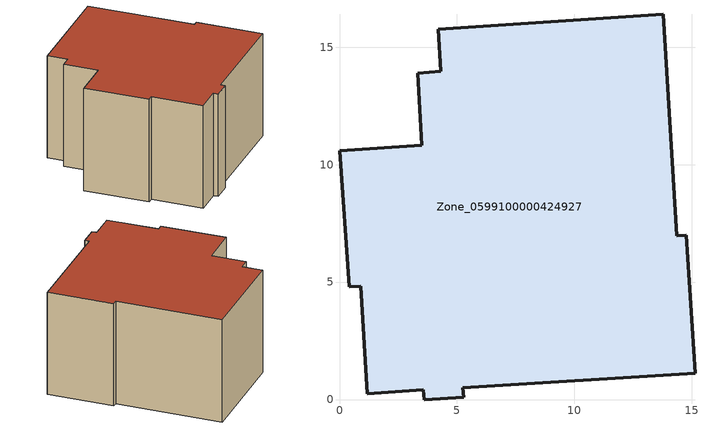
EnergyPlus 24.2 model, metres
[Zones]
Zone_0599100000424927
 floor ground (C_G): 0,10.58 3.51,10.82 3.33,13.89 4.32,13.97 4.21,15.76 13.78,16.39 14.37,6.97 14.77,6.99 15.13,1.12 5.26,0.51 5.28,0.11 3.61,0 3.58,0.41 1.19,0.24 0.91,4.83 0.41,4.8 z0
 wall outside (C_F): 4.21,15.76 4.32,13.97 3.33,13.89 3.51,10.82 0,10.58 0.41,4.8 0.91,4.83 1.19,0.24 3.58,0.41 3.61,0 5.28,0.11 5.26,0.51 15.13,1.12 14.77,6.99 14.37,6.97 13.78,16.39 4.21,15.76 z0:9.51
 roof outside (C_R): 14.37,6.97 13.78,16.39 4.21,15.76 4.32,13.97 3.33,13.89 3.51,10.82 0,10.58 0.41,4.8 0.91,4.83 1.19,0.24 3.58,0.41 3.61,0 5.28,0.11 5.26,0.51 15.13,1.12 14.77,6.99 z9.51
[BUILDING]
Pand.0599100000424927: North Axis=0; Terrain=City; Loads Convergence Tolerance Value=0.04; Temperature Convergence Tolerance Value=0.4; Solar Distribution=FullExterior; Maximum Number of Warmup Days=25; Minimum Number of Warmup Days=1
[Site:Location]
Rotterdam.The.Hague.AP_ZH_NLD Design_Conditions: Latitude=51.96; Longitude=4.45; Time Zone=1; Elevation=-4.5
[SITE:GROUNDTEMPERATURE:BUILDINGSURFACE]
18, 18, 18, 18, 18, 18, 18, 18, 18, 18, 18, 18
[MATERIAL] Thermal Absorptance=0.9; Solar Absorptance=0.7; Visible Absorptance=0.7
Name | Roughness | Thickness | Conductivity | Density | Specific Heat
G.D.2006-2014 | MediumSmooth | 0.15 | 0.06 | 540 | 1210
F.D.2006-2014 | Rough | 0.3 | 0.12 | 1920 | 840
R.D.2006-2014 | MediumRough | 0.2 | 0.08 | 1500 | 1000
[CONSTRUCTION]
C_G: G.D.2006-2014
C_F: F.D.2006-2014
C_R: R.D.2006-2014
[ZONE]
Zone_0599100000424927: Type=1; Multiplier=1; Ceiling Height=Autocalculate; Volume=Autocalculate; Floor Area=autocalculate; Part of Total Floor Area=Yes
[ZONEINFILTRATION:DESIGNFLOWRATE]
Infil_Zone_0599100000424927: Zone or ZoneList or Space or SpaceList=Zone_0599100000424927; Schedule=AlwaysOn; Design Flow Rate Calculation Method=Flow/Area; Flow Rate per Floor Area=0.0021; Constant Term Coefficient=1; Temperature Term Coefficient=0; Velocity Term Coefficient=0; Velocity Squared Term Coefficient=0
[HVACTEMPLATE:ZONE:IDEALLOADSAIRSYSTEM]
Zone_0599100000424927: Maximum Heating Supply Air Temperature=50; Minimum Cooling Supply Air Temperature=13; Maximum Heating Supply Air Humidity Ratio=0.0156; Minimum Cooling Supply Air Humidity Ratio=0.0077; Heating Limit=NoLimit; Cooling Limit=NoLimit; Dehumidification Control Type=ConstantSensibleHeatRatio; Cooling Sensible Heat Ratio=0.7; Dehumidification Setpoint=60; Humidification Control Type=None; Humidification Setpoint=30; Outdoor Air Method=None; Outdoor Air Flow Rate per Person=0.00944; Outdoor Air Flow Rate per Zone Floor Area=0; Outdoor Air Flow Rate per Zone=0; Demand Controlled Ventilation Type=None; Outdoor Air Economizer Type=NoEconomizer; Heat Recovery Type=None; Sensible Heat Recovery Effectiveness=0.7; Latent Heat Recovery Effectiveness=0.65
[ZONECONTROL:THERMOSTAT]
ThermostatControl_Zone_0599100000424927: Zone or ZoneList=Zone_0599100000424927; Control Type Schedule=DualSetpointControlType; Control 1=Thermostat_Zone_0599100000424927; Temperature Difference Between Cutout And Setpoint=0
[THERMOSTATSETPOINT:DUALSETPOINT]
Thermostat_Zone_0599100000424927: Heating Setpoint Temperature Schedule=HeatingSetpoint_Zone_0599100000424927; Cooling Setpoint Temperature Schedule=CoolingSetpoint_Zone_0599100000424927
[SCHEDULE:COMPACT]
HeatingSetpoint_Zone_0599100000424927: Through: 12/31, For: AllDays, Until: 24:00, 21
CoolingSetpoint_Zone_0599100000424927: Through: 12/31, For: AllDays, Until: 24:00, 24
DualSetpointControlType: Through: 12/31, For: AllDays, Until: 24:00, 4
AlwaysOn: Through: 12/31, For: AllDays, Until: 24:00, 1
